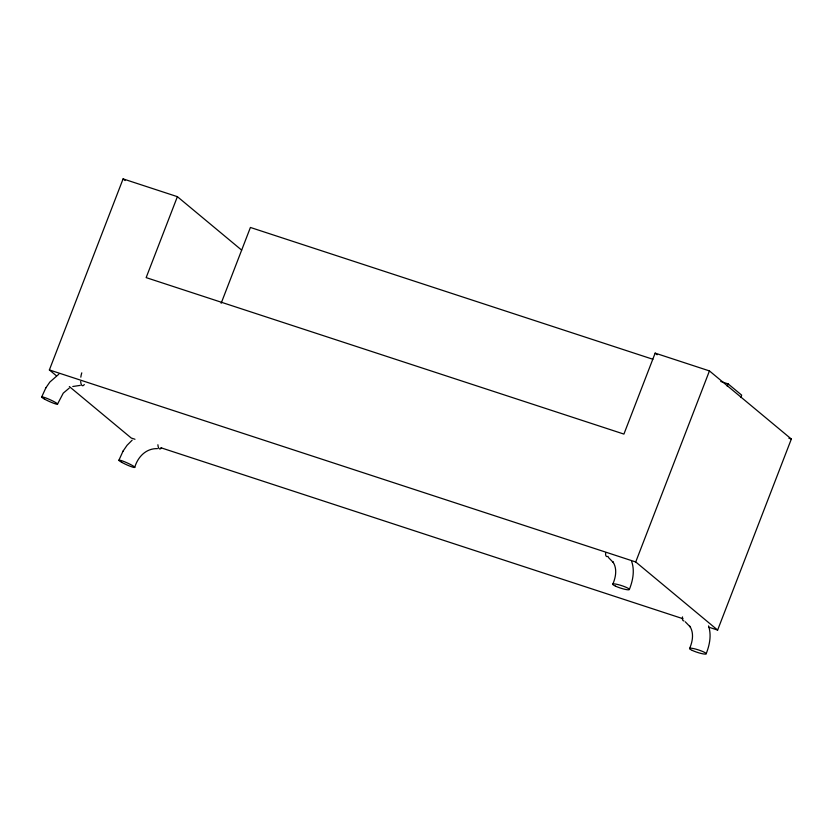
<?xml version="1.0" encoding="UTF-8"?>
<svg xmlns="http://www.w3.org/2000/svg" width="833" height="833" viewBox="0 0 833 833"><rect width="100%" height="100%" fill="white"/><g stroke="black" fill="none" stroke-linecap="round" stroke-linejoin="round"><path stroke-width="1.25" d="M612.765 584.308C615.806 577.279 617.388 568.71 612.963 561.869L613.39 562.598L608.413 557.464M629.394 589.379C632.851 580.643 634.829 570.772 631.726 561.629M689.568 648.605C692.608 641.577 694.201 633.007 689.776 626.166L690.203 626.895L685.226 621.762M706.197 653.676C709.654 644.94 711.632 635.069 708.539 625.927M56.363 375.756L49.376 369.935L123.097 178.887L177.387 196.671L241.664 250.129M177.387 196.671L146.15 277.618L623.917 434.087L655.155 353.13L709.445 370.914L791.35 439.033L717.63 630.071L708.987 627.249M221.151 303.285L250.41 227.461L652.874 359.262M717.63 630.071L635.725 561.963L709.445 370.914M727.261 386.314L728.177 383.919L720.774 381.493M740.735 397.518L741.662 395.134L728.177 383.919M41.65 397.081L45.857 387.845M57.56 404.026L63.246 393.155L69.233 388.116M118.859 460.326L123.065 451.09M134.769 467.261C137.757 457.15 145.91 448.227 157.479 448.633M45.763 387.991L49.855 382.045L58.851 374.194M122.972 451.226L127.064 445.291L132.145 440.178M72.773 386.502L80.26 385.387M788.882 438.22L791.35 439.033M49.376 369.935L635.725 561.963M134.977 439.262L131.281 438.054L69.347 386.554M160.904 447.758L683.07 618.752M655.155 353.13L657.133 354.775M123.097 178.887L125.085 180.553M608.173 556.402A8.747 3.311 -62 0 1 605.737 552.602M683.924 620.939A8.747 3.311 -62 0 1 682.539 616.899M161.55 447.79A8.747 2.936 -81.5 0 1 157.885 444.749M84.331 384.554A8.747 2.936 -81.5 0 1 80.666 381.504M80.822 377.182A8.747 2.936 -81.5 0 1 81.78 372.851M615.504 586.151A8.747 1.343 17.9 0 0 629.227 589.691A8.747 1.343 17.9 0 0 618.492 584.693A8.747 1.343 17.9 0 0 615.504 586.151M692.317 650.438A8.747 1.343 17.9 0 0 706.04 653.988A8.747 1.343 17.9 0 0 695.305 648.99A8.747 1.343 17.9 0 0 692.317 650.438M121.576 462.253A8.747 0.968 24.3 0 0 134.644 467.49A8.747 0.968 24.3 0 0 124.232 461.638A8.747 0.968 24.3 0 0 121.576 462.253M44.357 399.007A8.747 0.968 24.3 0 0 57.435 404.244A8.747 0.968 24.3 0 0 47.023 398.403A8.747 0.968 24.3 0 0 44.357 399.007"/></g></svg>
